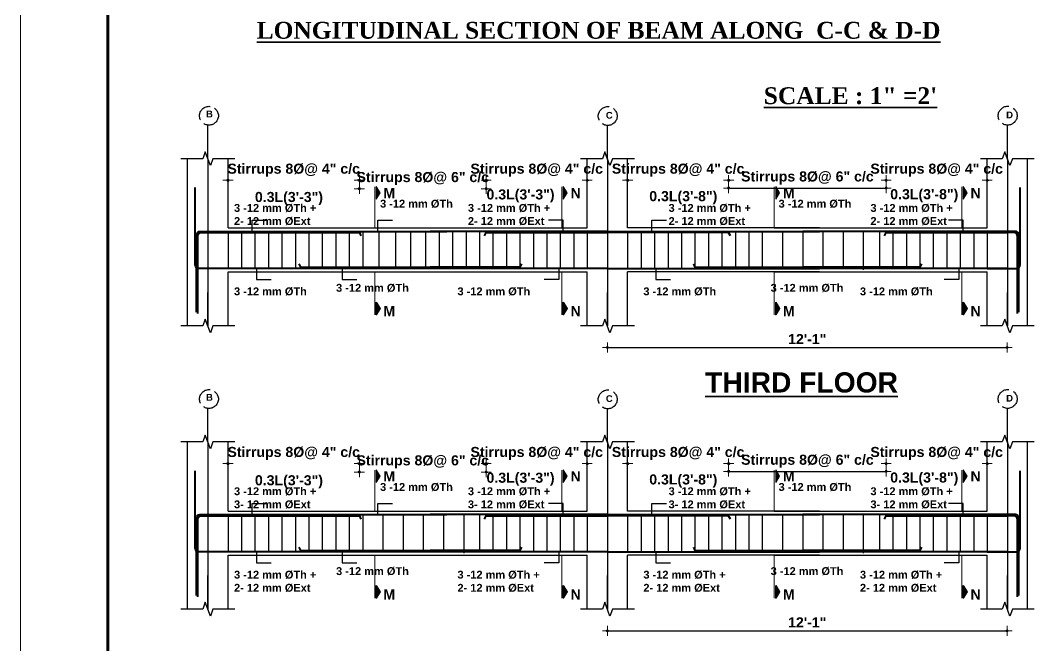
# Model space of a CAD drawing. Header units: inches. Extents: x -12073856 to 12321241, y -1226296 to 1319224.
# Drawn here: x 123818 to 124424, y 45194 to 45565 of the extents above; entities that cross this region are included whole.
import ezdxf
from ezdxf.enums import TextEntityAlignment as Align

# ---------------------------------------------------------------- set-up
doc = ezdxf.new("R2010")
doc.units = ezdxf.units.IN
doc.header["$MEASUREMENT"] = 0
doc.header["$PDMODE"] = 35
doc.linetypes.add('ACAD_ISO02W100', pattern=[15, 12, -3])
for name, color, linetype, lineweight in [('BAR', 5, 'Continuous', 40), ('BORDER', 7, 'Continuous', 60), ('Dimension', 130, 'Continuous', 9), ('Hatch', 9, 'Continuous', 9), ('HATCH1', 4, 'ACAD_ISO02W100', 13), ('TEXT', 255, 'Continuous', 35), ('Window', 3, 'Continuous', 0)]:
    doc.layers.add(name, color=color, linetype=linetype, lineweight=lineweight)
doc.layers.add('STIRRUP', color=10, linetype='Continuous')
doc.styles.add('1.8 str', font='times.ttf', dxfattribs={"width": 0.8, "height": 6})
doc.styles.add('STYLE1', font='arialbd.ttf')
doc.dimstyles.new('1.4', dxfattribs={"dimscale": 0, "dimtxt": 6, "dimasz": 0.5, "dimexe": 2, "dimexo": 9, "dimgap": 2, "dimtad": 1, "dimdec": 0, "dimlfac": 0.5, "dimzin": 3, "dimdsep": 46, "dimlunit": 4, "dimtxsty": '1.8 str', "dimblk": 'DIM', "dimcen": 3, "dimdle": 3, "dimse1": 1, "dimse2": 1, "dimclrd": 256, "dimclre": 256, "dimclrt": 7, "dimadec": 1, "dimazin": 2, "dimtfac": 1, "dimtdec": 0, "dimtix": 1, "dimtofl": 0, "dimtmove": 2, "dimatfit": 3, "dimldrblk": 'ARROW', "dimfxl": 2, "dimfrac": 2, "dimtolj": 2, "dimtzin": 0, "dimarcsym": 0})

# ---------------------------------------------------------------- blocks, each defined once
blk = doc.blocks.new('DIM')
at = {"layer": 'Dimension'}
h = blk.add_hatch(color=256, dxfattribs=at)
h.paths.add_polyline_path([(0, 1.3), (0, 0), (1.3, 0, 0.414214)])
h.paths.add_polyline_path([(1.3, 0), (0, 0), (0, -1.3, 0.414214)])
h.paths.add_polyline_path([(0, 0), (-1.3, 0, 0.414214), (0, -1.3)])
h.paths.add_polyline_path([(0, 1.3, 0.414214), (-1.3, 0), (0, 0)])
for p, q in [((-6, 0), (6, 0)), ((0, 6), (0, -6))]:
    blk.add_line(p, q, dxfattribs=at)
blk.add_circle((0, 0), 1.28, dxfattribs=at)
blk = doc.blocks.new('*D998')
at = {"layer": 'Defpoints', "color": 0, "ltscale": 10, "transparency": 16777216}
for p in [(124019.03, 45301.62), (123941.03, 45289.64), (124019.03, 45285.07)]:
    blk.add_point(p, dxfattribs=at)
at = {"layer": 'Dimension', "lineweight": -2, "ltscale": 10, "transparency": 16777216}
for p, q in [((123940.53, 45301.62), (123940.03, 45301.62)), ((124019.53, 45301.62), (124020.03, 45301.62))]:
    blk.add_line(p, q, dxfattribs=at)
at = {"layer": 'Dimension', "lineweight": -2, "ltscale": 10, "transparency": 16777216, "xscale": 0.5, "yscale": 0.5, "zscale": 0.5}
blk.add_blockref('DIM', (123941.03, 45301.62), dxfattribs=at)
at = {"layer": 'Dimension', "lineweight": -2, "ltscale": 10, "transparency": 16777216, "xscale": 0.5, "yscale": 0.5, "zscale": 0.5, "rotation": 180}
blk.add_blockref('DIM', (124019.03, 45301.62), dxfattribs=at)
at = {"layer": 'Dimension', "color": 7, "ltscale": 10, "transparency": 16777216, "insert": (123980.03, 45307.64), "char_height": 6, "attachment_point": 5, "style": 'STYLE1'}
blk.add_mtext('\\A2;Stirrups 8%%C@ 4" c/c', dxfattribs=at)
blk = doc.blocks.new('ARROW')
at = {"layer": 'Hatch'}
h = blk.add_hatch(color=256, dxfattribs=at)
h.dxf.hatch_style = 1
h.paths.add_polyline_path([(12191115.8, -1270860.1), (12191485.4, -1270660.1), (12191115.8, -1270660.1)])
for p, q in [((12191115.8, -1270860.1), (12191115.8, -1270060.1)), ((12191015.8, -1270160.1), (12196382.9, -1270160.1)), ((12191485.4, -1270660.1), (12190746.1, -1270660.1)), ((12190746.1, -1270660.1), (12191115.8, -1270860.1)), ((12191485.4, -1270660.1), (12191115.8, -1270860.1))]:
    blk.add_line(p, q, dxfattribs=at)
blk = doc.blocks.new('*D999')
at = {"layer": 'Defpoints', "color": 0, "ltscale": 10, "transparency": 16777216}
for p in [(124094.38, 45296.64), (124019.03, 45280.09), (124094.38, 45265.58)]:
    blk.add_point(p, dxfattribs=at)
at = {"layer": 'Dimension', "lineweight": -2, "ltscale": 10, "transparency": 16777216}
for p, q in [((124018.53, 45296.64), (124018.03, 45296.64)), ((124094.88, 45296.64), (124095.38, 45296.64))]:
    blk.add_line(p, q, dxfattribs=at)
at = {"layer": 'Dimension', "lineweight": -2, "ltscale": 10, "transparency": 16777216, "xscale": 0.5, "yscale": 0.5, "zscale": 0.5}
blk.add_blockref('DIM', (124019.03, 45296.64), dxfattribs=at)
at = {"layer": 'Dimension', "lineweight": -2, "ltscale": 10, "transparency": 16777216, "xscale": 0.5, "yscale": 0.5, "zscale": 0.5, "rotation": 180}
blk.add_blockref('DIM', (124094.38, 45296.64), dxfattribs=at)
at = {"layer": 'Dimension', "color": 7, "ltscale": 10, "transparency": 16777216, "insert": (124056.71, 45302.66), "char_height": 6, "attachment_point": 5, "style": 'STYLE1'}
blk.add_mtext('\\A2;Stirrups 8%%C@ 6" c/c', dxfattribs=at)
blk = doc.blocks.new('*D1000')
at = {"layer": 'Defpoints', "color": 0, "ltscale": 10, "transparency": 16777216}
for p in [(124154.38, 45301.62), (124154.38, 45288.07), (124094.38, 45270.56)]:
    blk.add_point(p, dxfattribs=at)
at = {"layer": 'Dimension', "lineweight": -2, "ltscale": 10, "transparency": 16777216}
for p, q in [((124093.88, 45301.62), (124093.38, 45301.62)), ((124154.88, 45301.62), (124155.38, 45301.62))]:
    blk.add_line(p, q, dxfattribs=at)
at = {"layer": 'Dimension', "lineweight": -2, "ltscale": 10, "transparency": 16777216, "xscale": 0.5, "yscale": 0.5, "zscale": 0.5}
blk.add_blockref('DIM', (124094.38, 45301.62), dxfattribs=at)
at = {"layer": 'Dimension', "lineweight": -2, "ltscale": 10, "transparency": 16777216, "xscale": 0.5, "yscale": 0.5, "zscale": 0.5, "rotation": 180}
blk.add_blockref('DIM', (124154.38, 45301.62), dxfattribs=at)
at = {"layer": 'Dimension', "color": 7, "ltscale": 10, "transparency": 16777216, "insert": (124124.38, 45307.64), "char_height": 6, "attachment_point": 5, "style": 'STYLE1'}
blk.add_mtext('\\A2;Stirrups 8%%C@ 4" c/c', dxfattribs=at)
blk = doc.blocks.new('*D1001')
at = {"layer": 'Defpoints', "color": 0, "ltscale": 10, "transparency": 16777216}
for p in [(124178.38, 45301.62), (124178.38, 45288.07), (124238.38, 45270.56)]:
    blk.add_point(p, dxfattribs=at)
at = {"layer": 'Dimension', "lineweight": -2, "ltscale": 10, "transparency": 16777216}
for p, q in [((124177.88, 45301.62), (124177.38, 45301.62)), ((124238.88, 45301.62), (124239.38, 45301.62))]:
    blk.add_line(p, q, dxfattribs=at)
at = {"layer": 'Dimension', "lineweight": -2, "ltscale": 10, "transparency": 16777216, "xscale": 0.5, "yscale": 0.5, "zscale": 0.5}
blk.add_blockref('DIM', (124178.38, 45301.62), dxfattribs=at)
at = {"layer": 'Dimension', "lineweight": -2, "ltscale": 10, "transparency": 16777216, "xscale": 0.5, "yscale": 0.5, "zscale": 0.5, "rotation": 180}
blk.add_blockref('DIM', (124238.38, 45301.62), dxfattribs=at)
at = {"layer": 'Dimension', "color": 7, "ltscale": 10, "transparency": 16777216, "insert": (124208.38, 45307.64), "char_height": 6, "attachment_point": 5, "style": 'STYLE1'}
blk.add_mtext('\\A2;Stirrups 8%%C@ 4" c/c', dxfattribs=at)
blk = doc.blocks.new('*D1002')
at = {"layer": 'Defpoints', "color": 0, "ltscale": 10, "transparency": 16777216}
for p in [(124391.95, 45301.62), (124391.95, 45288.07), (124331.95, 45270.56)]:
    blk.add_point(p, dxfattribs=at)
at = {"layer": 'Dimension', "lineweight": -2, "ltscale": 10, "transparency": 16777216}
for p, q in [((124331.45, 45301.62), (124330.95, 45301.62)), ((124392.45, 45301.62), (124392.95, 45301.62))]:
    blk.add_line(p, q, dxfattribs=at)
at = {"layer": 'Dimension', "lineweight": -2, "ltscale": 10, "transparency": 16777216, "xscale": 0.5, "yscale": 0.5, "zscale": 0.5}
blk.add_blockref('DIM', (124331.95, 45301.62), dxfattribs=at)
at = {"layer": 'Dimension', "lineweight": -2, "ltscale": 10, "transparency": 16777216, "xscale": 0.5, "yscale": 0.5, "zscale": 0.5, "rotation": 180}
blk.add_blockref('DIM', (124391.95, 45301.62), dxfattribs=at)
at = {"layer": 'Dimension', "color": 7, "ltscale": 10, "transparency": 16777216, "insert": (124361.95, 45307.64), "char_height": 6, "attachment_point": 5, "style": 'STYLE1'}
blk.add_mtext('\\A2;Stirrups 8%%C@ 4" c/c', dxfattribs=at)
blk = doc.blocks.new('*D1003')
at = {"layer": 'Defpoints', "color": 0, "ltscale": 10, "transparency": 16777216}
for p in [(124331.95, 45297.01), (124238.38, 45265.58), (124331.95, 45265.58)]:
    blk.add_point(p, dxfattribs=at)
at = {"layer": 'Dimension', "lineweight": -2, "ltscale": 10, "transparency": 16777216}
blk.add_line((124238.88, 45297.01), (124331.45, 45297.01), dxfattribs=at)
at = {"layer": 'Dimension', "lineweight": -2, "ltscale": 10, "transparency": 16777216, "xscale": 0.5, "yscale": 0.5, "zscale": 0.5, "rotation": 180}
blk.add_blockref('DIM', (124238.38, 45297.01), dxfattribs=at)
at = {"layer": 'Dimension', "lineweight": -2, "ltscale": 10, "transparency": 16777216, "xscale": 0.5, "yscale": 0.5, "zscale": 0.5}
blk.add_blockref('DIM', (124331.95, 45297.01), dxfattribs=at)
at = {"layer": 'Dimension', "color": 7, "ltscale": 10, "transparency": 16777216, "insert": (124285.17, 45303.03), "char_height": 6, "attachment_point": 5, "style": 'STYLE1'}
blk.add_mtext('\\A2;Stirrups 8%%C@ 6" c/c', dxfattribs=at)
blk = doc.blocks.new('*D1004')
at = {"layer": 'Defpoints', "color": 0, "ltscale": 10, "transparency": 16777216}
for p in [(124166.38, 45215.12), (124403.74, 45215.12), (124403.74, 45202.31)]:
    blk.add_point(p, dxfattribs=at)
at = {"layer": 'Dimension', "lineweight": -2, "ltscale": 10, "transparency": 16777216}
blk.add_line((124166.88, 45202.31), (124403.24, 45202.31), dxfattribs=at)
at = {"layer": 'Dimension', "lineweight": -2, "ltscale": 10, "transparency": 16777216, "xscale": 0.5, "yscale": 0.5, "zscale": 0.5, "rotation": 180}
blk.add_blockref('DIM', (124166.38, 45202.31), dxfattribs=at)
at = {"layer": 'Dimension', "lineweight": -2, "ltscale": 10, "transparency": 16777216, "xscale": 0.5, "yscale": 0.5, "zscale": 0.5}
blk.add_blockref('DIM', (124403.74, 45202.31), dxfattribs=at)
at = {"layer": 'Dimension', "color": 7, "ltscale": 10, "transparency": 16777216, "insert": (124285.06, 45207.32), "char_height": 6, "attachment_point": 5, "style": 'STYLE1'}
blk.add_mtext('\\A2;12\'-1"', dxfattribs=at)
blk = doc.blocks.new('*D1023')
at = {"layer": 'Defpoints', "color": 0, "ltscale": 10, "transparency": 16777216}
for p in [(124019.03, 45469.91), (123941.03, 45457.93), (124019.03, 45453.37)]:
    blk.add_point(p, dxfattribs=at)
at = {"layer": 'Dimension', "lineweight": -2, "ltscale": 10, "transparency": 16777216}
for p, q in [((123940.53, 45469.91), (123940.03, 45469.91)), ((124019.53, 45469.91), (124020.03, 45469.91))]:
    blk.add_line(p, q, dxfattribs=at)
at = {"layer": 'Dimension', "lineweight": -2, "ltscale": 10, "transparency": 16777216, "xscale": 0.5, "yscale": 0.5, "zscale": 0.5}
blk.add_blockref('DIM', (123941.03, 45469.91), dxfattribs=at)
at = {"layer": 'Dimension', "lineweight": -2, "ltscale": 10, "transparency": 16777216, "xscale": 0.5, "yscale": 0.5, "zscale": 0.5, "rotation": 180}
blk.add_blockref('DIM', (124019.03, 45469.91), dxfattribs=at)
at = {"layer": 'Dimension', "color": 7, "ltscale": 10, "transparency": 16777216, "insert": (123980.03, 45475.93), "char_height": 6, "attachment_point": 5, "style": 'STYLE1'}
blk.add_mtext('\\A2;Stirrups 8%%C@ 4" c/c', dxfattribs=at)
blk = doc.blocks.new('*D1024')
at = {"layer": 'Defpoints', "color": 0, "ltscale": 10, "transparency": 16777216}
for p in [(124094.38, 45464.93), (124019.03, 45448.39), (124094.38, 45433.87)]:
    blk.add_point(p, dxfattribs=at)
at = {"layer": 'Dimension', "lineweight": -2, "ltscale": 10, "transparency": 16777216}
for p, q in [((124018.53, 45464.93), (124018.03, 45464.93)), ((124094.88, 45464.93), (124095.38, 45464.93))]:
    blk.add_line(p, q, dxfattribs=at)
at = {"layer": 'Dimension', "lineweight": -2, "ltscale": 10, "transparency": 16777216, "xscale": 0.5, "yscale": 0.5, "zscale": 0.5}
blk.add_blockref('DIM', (124019.03, 45464.93), dxfattribs=at)
at = {"layer": 'Dimension', "lineweight": -2, "ltscale": 10, "transparency": 16777216, "xscale": 0.5, "yscale": 0.5, "zscale": 0.5, "rotation": 180}
blk.add_blockref('DIM', (124094.38, 45464.93), dxfattribs=at)
at = {"layer": 'Dimension', "color": 7, "ltscale": 10, "transparency": 16777216, "insert": (124056.71, 45470.95), "char_height": 6, "attachment_point": 5, "style": 'STYLE1'}
blk.add_mtext('\\A2;Stirrups 8%%C@ 6" c/c', dxfattribs=at)
blk = doc.blocks.new('*D1025')
at = {"layer": 'Defpoints', "color": 0, "ltscale": 10, "transparency": 16777216}
for p in [(124154.38, 45469.91), (124154.38, 45456.37), (124094.38, 45438.85)]:
    blk.add_point(p, dxfattribs=at)
at = {"layer": 'Dimension', "lineweight": -2, "ltscale": 10, "transparency": 16777216}
for p, q in [((124093.88, 45469.91), (124093.38, 45469.91)), ((124154.88, 45469.91), (124155.38, 45469.91))]:
    blk.add_line(p, q, dxfattribs=at)
at = {"layer": 'Dimension', "lineweight": -2, "ltscale": 10, "transparency": 16777216, "xscale": 0.5, "yscale": 0.5, "zscale": 0.5}
blk.add_blockref('DIM', (124094.38, 45469.91), dxfattribs=at)
at = {"layer": 'Dimension', "lineweight": -2, "ltscale": 10, "transparency": 16777216, "xscale": 0.5, "yscale": 0.5, "zscale": 0.5, "rotation": 180}
blk.add_blockref('DIM', (124154.38, 45469.91), dxfattribs=at)
at = {"layer": 'Dimension', "color": 7, "ltscale": 10, "transparency": 16777216, "insert": (124124.38, 45475.93), "char_height": 6, "attachment_point": 5, "style": 'STYLE1'}
blk.add_mtext('\\A2;Stirrups 8%%C@ 4" c/c', dxfattribs=at)
blk = doc.blocks.new('*D1026')
at = {"layer": 'Defpoints', "color": 0, "ltscale": 10, "transparency": 16777216}
for p in [(124178.38, 45469.91), (124178.38, 45456.37), (124238.38, 45438.85)]:
    blk.add_point(p, dxfattribs=at)
at = {"layer": 'Dimension', "lineweight": -2, "ltscale": 10, "transparency": 16777216}
for p, q in [((124177.88, 45469.91), (124177.38, 45469.91)), ((124238.88, 45469.91), (124239.38, 45469.91))]:
    blk.add_line(p, q, dxfattribs=at)
at = {"layer": 'Dimension', "lineweight": -2, "ltscale": 10, "transparency": 16777216, "xscale": 0.5, "yscale": 0.5, "zscale": 0.5}
blk.add_blockref('DIM', (124178.38, 45469.91), dxfattribs=at)
at = {"layer": 'Dimension', "lineweight": -2, "ltscale": 10, "transparency": 16777216, "xscale": 0.5, "yscale": 0.5, "zscale": 0.5, "rotation": 180}
blk.add_blockref('DIM', (124238.38, 45469.91), dxfattribs=at)
at = {"layer": 'Dimension', "color": 7, "ltscale": 10, "transparency": 16777216, "insert": (124208.38, 45475.93), "char_height": 6, "attachment_point": 5, "style": 'STYLE1'}
blk.add_mtext('\\A2;Stirrups 8%%C@ 4" c/c', dxfattribs=at)
blk = doc.blocks.new('*D1027')
at = {"layer": 'Defpoints', "color": 0, "ltscale": 10, "transparency": 16777216}
for p in [(124391.95, 45469.91), (124391.95, 45456.37), (124331.95, 45438.85)]:
    blk.add_point(p, dxfattribs=at)
at = {"layer": 'Dimension', "lineweight": -2, "ltscale": 10, "transparency": 16777216}
for p, q in [((124331.45, 45469.91), (124330.95, 45469.91)), ((124392.45, 45469.91), (124392.95, 45469.91))]:
    blk.add_line(p, q, dxfattribs=at)
at = {"layer": 'Dimension', "lineweight": -2, "ltscale": 10, "transparency": 16777216, "xscale": 0.5, "yscale": 0.5, "zscale": 0.5}
blk.add_blockref('DIM', (124331.95, 45469.91), dxfattribs=at)
at = {"layer": 'Dimension', "lineweight": -2, "ltscale": 10, "transparency": 16777216, "xscale": 0.5, "yscale": 0.5, "zscale": 0.5, "rotation": 180}
blk.add_blockref('DIM', (124391.95, 45469.91), dxfattribs=at)
at = {"layer": 'Dimension', "color": 7, "ltscale": 10, "transparency": 16777216, "insert": (124361.95, 45475.93), "char_height": 6, "attachment_point": 5, "style": 'STYLE1'}
blk.add_mtext('\\A2;Stirrups 8%%C@ 4" c/c', dxfattribs=at)
blk = doc.blocks.new('*D1028')
at = {"layer": 'Defpoints', "color": 0, "ltscale": 10, "transparency": 16777216}
for p in [(124331.95, 45465.3), (124238.38, 45433.87), (124331.95, 45433.87)]:
    blk.add_point(p, dxfattribs=at)
at = {"layer": 'Dimension', "lineweight": -2, "ltscale": 10, "transparency": 16777216}
blk.add_line((124238.88, 45465.3), (124331.45, 45465.3), dxfattribs=at)
at = {"layer": 'Dimension', "lineweight": -2, "ltscale": 10, "transparency": 16777216, "xscale": 0.5, "yscale": 0.5, "zscale": 0.5, "rotation": 180}
blk.add_blockref('DIM', (124238.38, 45465.3), dxfattribs=at)
at = {"layer": 'Dimension', "lineweight": -2, "ltscale": 10, "transparency": 16777216, "xscale": 0.5, "yscale": 0.5, "zscale": 0.5}
blk.add_blockref('DIM', (124331.95, 45465.3), dxfattribs=at)
at = {"layer": 'Dimension', "color": 7, "ltscale": 10, "transparency": 16777216, "insert": (124285.17, 45471.32), "char_height": 6, "attachment_point": 5, "style": 'STYLE1'}
blk.add_mtext('\\A2;Stirrups 8%%C@ 6" c/c', dxfattribs=at)
blk = doc.blocks.new('*D1029')
at = {"layer": 'Defpoints', "color": 0, "ltscale": 10, "transparency": 16777216}
for p in [(124166.38, 45383.41), (124403.74, 45383.41), (124403.74, 45370.6)]:
    blk.add_point(p, dxfattribs=at)
at = {"layer": 'Dimension', "lineweight": -2, "ltscale": 10, "transparency": 16777216}
blk.add_line((124166.88, 45370.6), (124403.24, 45370.6), dxfattribs=at)
at = {"layer": 'Dimension', "lineweight": -2, "ltscale": 10, "transparency": 16777216, "xscale": 0.5, "yscale": 0.5, "zscale": 0.5, "rotation": 180}
blk.add_blockref('DIM', (124166.38, 45370.6), dxfattribs=at)
at = {"layer": 'Dimension', "lineweight": -2, "ltscale": 10, "transparency": 16777216, "xscale": 0.5, "yscale": 0.5, "zscale": 0.5}
blk.add_blockref('DIM', (124403.74, 45370.6), dxfattribs=at)
at = {"layer": 'Dimension', "color": 7, "ltscale": 10, "transparency": 16777216, "insert": (124285.06, 45375.61), "char_height": 6, "attachment_point": 5, "style": 'STYLE1'}
blk.add_mtext('\\A2;12\'-1"', dxfattribs=at)

msp = doc.modelspace()

# ---------------------------------------------------------------- hatches: boundary and pattern name
at = {"layer": 'TEXT', "ltscale": 10}
for points in [[(124029.02, 45466.15), (124029.02, 45458.65), (124031.33, 45462.4)], [(124140.18, 45466.15), (124140.18, 45458.65), (124142.49, 45462.4)], [(124266.37, 45466.15), (124266.37, 45458.65), (124268.68, 45462.4)], [(124377.75, 45466.15), (124377.75, 45458.65), (124380.06, 45462.4)], [(124029.02, 45390.01), (124029.02, 45397.51), (124031.33, 45393.76)], [(124140.18, 45390.01), (124140.18, 45397.51), (124142.49, 45393.76)], [(124266.37, 45390.01), (124266.37, 45397.51), (124268.68, 45393.76)], [(124377.75, 45390.01), (124377.75, 45397.51), (124380.06, 45393.76)], [(124029.02, 45297.86), (124029.02, 45290.36), (124031.33, 45294.11)], [(124140.18, 45297.86), (124140.18, 45290.36), (124142.49, 45294.11)], [(124266.37, 45297.86), (124266.37, 45290.36), (124268.68, 45294.11)], [(124377.75, 45297.86), (124377.75, 45290.36), (124380.06, 45294.11)], [(124029.02, 45221.72), (124029.02, 45229.22), (124031.33, 45225.47)], [(124140.18, 45221.72), (124140.18, 45229.22), (124142.49, 45225.47)], [(124266.37, 45221.72), (124266.37, 45229.22), (124268.68, 45225.47)], [(124377.75, 45221.72), (124377.75, 45229.22), (124380.06, 45225.47)]]:
    msp.add_hatch(color=256, dxfattribs=at).paths.add_polyline_path(points)

# ---------------------------------------------------------------- linework, layer by layer
for p, q in [((123929.03, 45482.77), (123929.03, 45502.72)), ((124166.38, 45482.77), (124166.38, 45502.72)), ((124403.95, 45482.77), (124403.95, 45502.72)), ((123929.03, 45482.77), (123929.03, 45383.41)), ((124166.38, 45482.77), (124166.38, 45383.41)), ((124403.95, 45482.77), (124403.95, 45383.41)), ((123929.03, 45383.41), (123929.03, 45403.36)), ((124166.38, 45383.41), (124166.38, 45403.36)), ((124403.95, 45383.41), (124403.95, 45403.36)), ((123929.03, 45314.48), (123929.03, 45334.43)), ((124166.38, 45314.48), (124166.38, 45334.43)), ((124403.95, 45314.48), (124403.95, 45334.43)), ((123929.03, 45314.48), (123929.03, 45215.12)), ((124166.38, 45314.48), (124166.38, 45215.12)), ((124403.95, 45314.48), (124403.95, 45215.12)), ((123929.03, 45215.12), (123929.03, 45235.07)), ((124166.38, 45215.12), (124166.38, 45235.07)), ((124403.95, 45215.12), (124403.95, 45235.07))]:
    msp.add_line(p, q)
at = {"ltscale": 10}
for p, q in [((123917.03, 45415.6), (123917.03, 45482.77)), ((123941.03, 45441.6), (123941.03, 45482.77)), ((124154.38, 45441.6), (124154.38, 45482.77)), ((124178.38, 45441.6), (124178.38, 45482.77)), ((124391.95, 45441.6), (124391.95, 45482.77)), ((124415.95, 45438.85), (124415.95, 45482.77)), ((123941.03, 45441.6), (124139.33, 45441.6)), ((124061.03, 45441.6), (124154.38, 45441.6)), ((124292.38, 45441.6), (124178.38, 45441.6)), ((124265.52, 45441.6), (124391.95, 45441.6)), ((124415.95, 45383.41), (124415.95, 45438.85)), ((123917.03, 45383.41), (123917.03, 45415.6)), ((123941.03, 45383.41), (123941.03, 45415.6)), ((123941.03, 45415.6), (124137.55, 45415.6)), ((124061.03, 45415.6), (124154.38, 45415.6)), ((124154.38, 45383.41), (124154.38, 45415.6)), ((124292.38, 45415.6), (124178.38, 45415.6)), ((124178.38, 45383.41), (124178.38, 45415.6)), ((124265.52, 45415.6), (124391.95, 45415.6)), ((124391.95, 45383.41), (124391.95, 45415.6)), ((123917.03, 45247.31), (123917.03, 45314.48)), ((123941.03, 45273.31), (123941.03, 45314.48)), ((124154.38, 45273.31), (124154.38, 45314.48)), ((124178.38, 45273.31), (124178.38, 45314.48)), ((124391.95, 45273.31), (124391.95, 45314.48)), ((124415.95, 45270.56), (124415.95, 45314.48)), ((123941.03, 45273.31), (124139.33, 45273.31)), ((124061.03, 45273.31), (124154.38, 45273.31)), ((124292.38, 45273.31), (124178.38, 45273.31)), ((124265.52, 45273.31), (124391.95, 45273.31)), ((124415.95, 45215.12), (124415.95, 45270.56)), ((123917.03, 45215.12), (123917.03, 45247.31)), ((123941.03, 45215.12), (123941.03, 45247.31)), ((123941.03, 45247.31), (124137.55, 45247.31)), ((124061.03, 45247.31), (124154.38, 45247.31)), ((124154.38, 45215.12), (124154.38, 45247.31)), ((124292.38, 45247.31), (124178.38, 45247.31)), ((124178.38, 45215.12), (124178.38, 45247.31)), ((124265.52, 45247.31), (124391.95, 45247.31)), ((124391.95, 45215.12), (124391.95, 45247.31))]:
    msp.add_line(p, q, dxfattribs=at)
at = {"linetype": 'Continuous', "ltscale": 10}
for points in [[(123945.03, 45482.77), (123932.03, 45482.77), (123930.53, 45478.65), (123927.53, 45486.89), (123926.03, 45482.77), (123913.03, 45482.77)], [(124182.38, 45482.77), (124169.38, 45482.77), (124167.88, 45478.65), (124164.88, 45486.89), (124163.38, 45482.77), (124150.38, 45482.77)], [(124419.95, 45482.77), (124406.95, 45482.77), (124405.45, 45478.65), (124402.45, 45486.89), (124400.95, 45482.77), (124387.95, 45482.77)], [(123945.03, 45383.41), (123932.03, 45383.41), (123930.53, 45379.29), (123927.53, 45387.53), (123926.03, 45383.41), (123913.03, 45383.41)], [(124182.38, 45383.41), (124169.38, 45383.41), (124167.88, 45379.29), (124164.88, 45387.53), (124163.38, 45383.41), (124150.38, 45383.41)], [(124419.95, 45383.41), (124406.95, 45383.41), (124405.45, 45379.29), (124402.45, 45387.53), (124400.95, 45383.41), (124387.95, 45383.41)], [(123945.03, 45314.48), (123932.03, 45314.48), (123930.53, 45310.35), (123927.53, 45318.6), (123926.03, 45314.48), (123913.03, 45314.48)], [(124182.38, 45314.48), (124169.38, 45314.48), (124167.88, 45310.35), (124164.88, 45318.6), (124163.38, 45314.48), (124150.38, 45314.48)], [(124419.95, 45314.48), (124406.95, 45314.48), (124405.45, 45310.35), (124402.45, 45318.6), (124400.95, 45314.48), (124387.95, 45314.48)], [(123945.03, 45215.12), (123932.03, 45215.12), (123930.53, 45211), (123927.53, 45219.24), (123926.03, 45215.12), (123913.03, 45215.12)], [(124182.38, 45215.12), (124169.38, 45215.12), (124167.88, 45211), (124164.88, 45219.24), (124163.38, 45215.12), (124150.38, 45215.12)], [(124419.95, 45215.12), (124406.95, 45215.12), (124405.45, 45211), (124402.45, 45219.24), (124400.95, 45215.12), (124387.95, 45215.12)]]:
    msp.add_lwpolyline(points, dxfattribs=at)
at = {"layer": 'BAR', "ltscale": 10}
for p, q in [((124166.38, 45439.6), (124061.03, 45439.6)), ((124166.38, 45439.6), (124292.38, 45439.6)), ((124403.95, 45439.6), (124282.38, 45439.6)), ((124166.38, 45417.6), (124061.03, 45417.6)), ((124166.38, 45417.6), (124292.38, 45417.6)), ((124403.95, 45417.6), (124282.38, 45417.6)), ((124166.38, 45271.31), (124061.03, 45271.31)), ((124166.38, 45271.31), (124292.38, 45271.31)), ((124403.95, 45271.31), (124282.38, 45271.31)), ((124166.38, 45249.31), (124061.03, 45249.31)), ((124166.38, 45249.31), (124292.38, 45249.31)), ((124403.95, 45249.31), (124282.38, 45249.31))]:
    msp.add_line(p, q, dxfattribs=at)
for points in [[(123941.03, 45417.6), (123923.55, 45417.6, -0.414214), (123921.53, 45419.62), (123921.53, 45465.6)], [(124391.95, 45417.6), (124409.44, 45417.6, 0.414214), (124411.45, 45419.62), (124411.45, 45465.6)], [(123922.28, 45391.6), (123922.28, 45437.59, -0.414214), (123924.3, 45439.6), (123941.03, 45439.6)], [(123923.03, 45390.85), (123923.03, 45436.84, -0.414214), (123925.05, 45438.85), (123941.03, 45438.85)], [(124410.7, 45391.6), (124410.7, 45437.59, 0.414214), (124408.69, 45439.6), (124391.95, 45439.6)], [(124409.95, 45390.85), (124409.95, 45436.84, 0.414214), (124407.94, 45438.85), (124391.95, 45438.85)], [(123941.03, 45249.31), (123923.55, 45249.31, -0.414214), (123921.53, 45251.33), (123921.53, 45297.31)], [(124391.95, 45249.31), (124409.44, 45249.31, 0.414214), (124411.45, 45251.33), (124411.45, 45297.31)], [(123922.28, 45223.31), (123922.28, 45269.29, -0.414214), (123924.3, 45271.31), (123941.03, 45271.31)], [(123923.03, 45222.56), (123923.03, 45268.54, -0.414214), (123925.05, 45270.56), (123941.03, 45270.56)], [(124410.7, 45223.31), (124410.7, 45269.29, 0.414214), (124408.69, 45271.31), (124391.95, 45271.31)], [(124409.95, 45222.56), (124409.95, 45268.54, 0.414214), (124407.94, 45270.56), (124391.95, 45270.56)]]:
    msp.add_lwpolyline(points, format="xyb", dxfattribs=at)
for points in [[(123929.03, 45439.6), (124071.03, 45439.6)], [(123929.03, 45438.85), (124019.03, 45438.85), (124019.99, 45436.85)], [(124093.34, 45436.85), (124094.38, 45438.85), (124166.38, 45438.85)], [(124239.43, 45436.85), (124238.38, 45438.85), (124166.38, 45438.85)], [(124330.91, 45436.85), (124331.95, 45438.85), (124403.95, 45438.85)], [(123983.08, 45420.35), (123984.03, 45418.35), (124071.03, 45418.35)], [(124115.34, 45420.35), (124114.38, 45418.35), (124061.03, 45418.35)], [(124217.43, 45420.35), (124218.38, 45418.35), (124292.38, 45418.35)], [(124352.91, 45420.35), (124351.95, 45418.35), (124282.38, 45418.35)], [(124071.03, 45417.6), (123929.03, 45417.6)], [(123929.03, 45271.31), (124071.03, 45271.31)], [(123929.03, 45270.56), (124019.03, 45270.56), (124019.99, 45268.56)], [(124093.34, 45268.56), (124094.38, 45270.56), (124166.38, 45270.56)], [(124239.43, 45268.56), (124238.38, 45270.56), (124166.38, 45270.56)], [(124330.91, 45268.56), (124331.95, 45270.56), (124403.95, 45270.56)], [(124071.03, 45249.31), (123929.03, 45249.31)], [(123983.08, 45252.06), (123984.03, 45250.06), (124071.03, 45250.06)], [(124115.34, 45252.06), (124114.38, 45250.06), (124061.03, 45250.06)], [(124217.43, 45252.06), (124218.38, 45250.06), (124292.38, 45250.06)], [(124352.91, 45252.06), (124351.95, 45250.06), (124282.38, 45250.06)]]:
    msp.add_lwpolyline(points, dxfattribs=at)
at = {"layer": 'BORDER'}
msp.add_lwpolyline([(126932.55, 46441.74), (126932.55, 44350.89), (123869.71, 44350.89), (123869.71, 46441.74)], close=True, dxfattribs=at)
at = {"layer": 'Dimension', "ltscale": 10}
for p, q in [((124028.17, 45441.6), (124028.17, 45466.1)), ((124139.33, 45441.6), (124139.33, 45466.1)), ((124265.52, 45441.6), (124265.52, 45466.1)), ((124376.89, 45441.6), (124376.89, 45466.1)), ((124028.17, 45390.06), (124028.17, 45415.6)), ((124139.33, 45390.06), (124139.33, 45415.6)), ((124265.52, 45390.06), (124265.52, 45415.6)), ((124376.89, 45390.06), (124376.89, 45415.6)), ((124028.17, 45273.31), (124028.17, 45297.81)), ((124139.33, 45273.31), (124139.33, 45297.81)), ((124265.52, 45273.31), (124265.52, 45297.81)), ((124376.89, 45273.31), (124376.89, 45297.81)), ((124028.17, 45221.77), (124028.17, 45247.31)), ((124139.33, 45221.77), (124139.33, 45247.31)), ((124265.52, 45221.77), (124265.52, 45247.31)), ((124376.89, 45221.77), (124376.89, 45247.31))]:
    msp.add_line(p, q, dxfattribs=at)
for points in [[(124029.02, 45458.65), (124029.02, 45466.15), (124031.33, 45462.4), (124029.02, 45458.65)], [(124140.18, 45458.65), (124140.18, 45466.15), (124142.49, 45462.4), (124140.18, 45458.65)], [(124266.37, 45458.65), (124266.37, 45466.15), (124268.68, 45462.4), (124266.37, 45458.65)], [(124377.75, 45458.65), (124377.75, 45466.15), (124380.06, 45462.4), (124377.75, 45458.65)], [(124029.02, 45290.36), (124029.02, 45297.86), (124031.33, 45294.11), (124029.02, 45290.36)], [(124140.18, 45290.36), (124140.18, 45297.86), (124142.49, 45294.11), (124140.18, 45290.36)], [(124266.37, 45290.36), (124266.37, 45297.86), (124268.68, 45294.11), (124266.37, 45290.36)], [(124377.75, 45290.36), (124377.75, 45297.86), (124380.06, 45294.11), (124377.75, 45290.36)]]:
    msp.add_lwpolyline(points, dxfattribs=at)
at = {"layer": 'HATCH1', "lineweight": 25}
for centre in [(123929.71, 45508.29), (124166.55, 45508.1), (124404.12, 45508.32), (123929.71, 45340), (124166.55, 45339.8), (124404.12, 45340.03)]:
    msp.add_circle(centre, 5.6, dxfattribs=at)
at = {"layer": 'STIRRUP'}
for p, q in [((123941.03, 45440), (123941.03, 45417.2)), ((123949.03, 45440), (123949.03, 45417.2)), ((123957.03, 45440), (123957.03, 45417.2)), ((123965.03, 45440), (123965.03, 45417.2)), ((123973.03, 45440), (123973.03, 45417.2)), ((123981.03, 45440), (123981.03, 45417.2)), ((123989.03, 45440), (123989.03, 45417.2)), ((123997.03, 45440), (123997.03, 45417.2)), ((124005.03, 45440), (124005.03, 45417.2)), ((124013.03, 45440), (124013.03, 45417.2)), ((124021.03, 45440), (124021.03, 45417.2)), ((124030.52, 45440), (124030.52, 45417.2)), ((124040.57, 45440), (124040.57, 45417.2)), ((124049.48, 45440), (124049.48, 45417.2)), ((124058.38, 45440), (124058.38, 45417.2)), ((124066.38, 45440), (124066.38, 45417.2)), ((124074.38, 45440), (124074.38, 45417.2)), ((124082.38, 45440), (124082.38, 45417.2)), ((124090.38, 45440), (124090.38, 45417.2)), ((124098.38, 45440), (124098.38, 45417.2)), ((124106.38, 45440), (124106.38, 45417.2)), ((124114.38, 45440), (124114.38, 45417.2)), ((124122.38, 45440), (124122.38, 45417.2)), ((124130.38, 45440), (124130.38, 45417.2)), ((124138.38, 45440), (124138.38, 45417.2)), ((124146.38, 45440), (124146.38, 45417.2)), ((124154.38, 45440), (124154.38, 45417.2)), ((124178.38, 45440), (124178.38, 45417.2)), ((124186.38, 45440), (124186.38, 45417.2)), ((124194.38, 45440), (124194.38, 45417.2)), ((124202.38, 45440), (124202.38, 45417.2)), ((124210.38, 45440), (124210.38, 45417.2)), ((124218.38, 45440), (124218.38, 45417.2)), ((124226.38, 45440), (124226.38, 45417.2)), ((124234.38, 45440), (124234.38, 45417.2)), ((124242.38, 45440), (124242.38, 45417.2)), ((124250.38, 45440), (124250.38, 45417.2)), ((124258.38, 45440), (124258.38, 45417.2)), ((124270.38, 45440), (124270.38, 45417.2)), ((124282.38, 45440), (124282.38, 45417.2)), ((124294.38, 45440), (124294.38, 45417.2)), ((124306.38, 45440), (124306.38, 45417.2)), ((124318.38, 45440), (124318.38, 45417.2)), ((124318.38, 45439.6), (124318.38, 45416.8)), ((124327.95, 45440), (124327.95, 45417.2)), ((124335.95, 45440), (124335.95, 45417.2)), ((124343.95, 45440), (124343.95, 45417.2)), ((124351.95, 45440), (124351.95, 45417.2)), ((124359.95, 45440), (124359.95, 45417.2)), ((124367.95, 45440), (124367.95, 45417.2)), ((124375.95, 45440), (124375.95, 45417.2)), ((124383.95, 45440), (124383.95, 45417.2)), ((124391.95, 45440), (124391.95, 45417.2)), ((123941.03, 45271.71), (123941.03, 45248.91)), ((123949.03, 45271.71), (123949.03, 45248.91)), ((123957.03, 45271.71), (123957.03, 45248.91)), ((123965.03, 45271.71), (123965.03, 45248.91)), ((123973.03, 45271.71), (123973.03, 45248.91)), ((123981.03, 45271.71), (123981.03, 45248.91)), ((123989.03, 45271.71), (123989.03, 45248.91)), ((123997.03, 45271.71), (123997.03, 45248.91)), ((124005.03, 45271.71), (124005.03, 45248.91)), ((124013.03, 45271.71), (124013.03, 45248.91)), ((124021.03, 45271.71), (124021.03, 45248.91)), ((124033.03, 45271.71), (124033.03, 45248.91)), ((124045.03, 45271.71), (124045.03, 45248.91)), ((124057.03, 45271.71), (124057.03, 45248.91)), ((124069.03, 45271.71), (124069.03, 45248.91)), ((124081.03, 45271.71), (124081.03, 45248.91)), ((124081.03, 45271.31), (124081.03, 45248.51)), ((124090.38, 45271.71), (124090.38, 45248.91)), ((124098.38, 45271.71), (124098.38, 45248.91)), ((124106.38, 45271.71), (124106.38, 45248.91)), ((124114.38, 45271.71), (124114.38, 45248.91)), ((124122.38, 45271.71), (124122.38, 45248.91)), ((124130.38, 45271.71), (124130.38, 45248.91)), ((124138.38, 45271.71), (124138.38, 45248.91)), ((124146.38, 45271.71), (124146.38, 45248.91)), ((124154.38, 45271.71), (124154.38, 45248.91)), ((124178.38, 45271.71), (124178.38, 45248.91)), ((124186.38, 45271.71), (124186.38, 45248.91)), ((124194.38, 45271.71), (124194.38, 45248.91)), ((124202.38, 45271.71), (124202.38, 45248.91)), ((124210.38, 45271.71), (124210.38, 45248.91)), ((124218.38, 45271.71), (124218.38, 45248.91)), ((124226.38, 45271.71), (124226.38, 45248.91)), ((124234.38, 45271.71), (124234.38, 45248.91)), ((124242.38, 45271.71), (124242.38, 45248.91)), ((124250.38, 45271.71), (124250.38, 45248.91)), ((124258.38, 45271.71), (124258.38, 45248.91)), ((124270.38, 45271.71), (124270.38, 45248.91)), ((124282.38, 45271.71), (124282.38, 45248.91)), ((124294.38, 45271.71), (124294.38, 45248.91)), ((124306.38, 45271.71), (124306.38, 45248.91)), ((124318.38, 45271.71), (124318.38, 45248.91)), ((124318.38, 45271.31), (124318.38, 45248.51)), ((124327.95, 45271.71), (124327.95, 45248.91)), ((124335.95, 45271.71), (124335.95, 45248.91)), ((124343.95, 45271.71), (124343.95, 45248.91)), ((124351.95, 45271.71), (124351.95, 45248.91)), ((124359.95, 45271.71), (124359.95, 45248.91)), ((124367.95, 45271.71), (124367.95, 45248.91)), ((124375.95, 45271.71), (124375.95, 45248.91)), ((124383.95, 45271.71), (124383.95, 45248.91)), ((124391.95, 45271.71), (124391.95, 45248.91))]:
    msp.add_line(p, q, dxfattribs=at)
at = {"layer": 'TEXT', "ltscale": 10}
for points in [[(124029.02, 45397.51), (124029.02, 45390.01), (124031.33, 45393.76), (124029.02, 45397.51)], [(124140.18, 45397.51), (124140.18, 45390.01), (124142.49, 45393.76), (124140.18, 45397.51)], [(124266.37, 45397.51), (124266.37, 45390.01), (124268.68, 45393.76), (124266.37, 45397.51)], [(124377.75, 45397.51), (124377.75, 45390.01), (124380.06, 45393.76), (124377.75, 45397.51)], [(124029.02, 45229.22), (124029.02, 45221.72), (124031.33, 45225.47), (124029.02, 45229.22)], [(124140.18, 45229.22), (124140.18, 45221.72), (124142.49, 45225.47), (124140.18, 45229.22)], [(124266.37, 45229.22), (124266.37, 45221.72), (124268.68, 45225.47), (124266.37, 45229.22)], [(124377.75, 45229.22), (124377.75, 45221.72), (124380.06, 45225.47), (124377.75, 45229.22)]]:
    msp.add_lwpolyline(points, dxfattribs=at)
at = {"layer": 'Window'}
msp.add_lwpolyline([(126984.55, 46493.74), (126984.55, 44298.89), (123817.71, 44298.89), (123817.71, 46493.74)], close=True, dxfattribs=at)

# ---------------------------------------------------------------- texts
at = {"layer": 'HATCH1', "lineweight": 25, "style": 'STYLE1'}
for s, p in [('B', (123928.02, 45507.3)), ('C', (124165.45, 45506.55)), ('D', (124403.25, 45506.77)), ('B', (123928.02, 45339.01)), ('C', (124165.45, 45338.25)), ('D', (124403.25, 45338.48))]:
    msp.add_text(s, height=4, dxfattribs=at).set_placement(p)
at = {"layer": 'TEXT', "style": 'STYLE1'}
for s, p in [('0.3L(3\'-3")', (123956.99, 45457.02)), ('0.3L(3\'-3")', (124094.55, 45458.55)), ('0.3L(3\'-8")', (124191.23, 45457.52)), ('0.3L(3\'-8")', (124334.36, 45458.69)), ('0.3L(3\'-3")', (123956.99, 45288.73)), ('0.3L(3\'-3")', (124094.55, 45290.25)), ('0.3L(3\'-8")', (124191.23, 45289.23)), ('0.3L(3\'-8")', (124334.36, 45290.39))]:
    msp.add_text(s, height=6, dxfattribs=at).set_placement(p)
at = {"layer": 'TEXT', "ltscale": 10, "style": 'STYLE1'}
for s, height, p in [('M', 6, (124033.31, 45459.31)), ('N', 6, (124144.49, 45459.31)), ('M', 6, (124270.66, 45459.31)), ('N', 6, (124382.05, 45459.31)), ('3 -12 mm %%CTh ', 4.68, (124031.34, 45453.71)), ('3 -12 mm %%CTh ', 4.68, (124268.05, 45453.71)), ('3 -12 mm %%CTh ', 4.68, (124005.21, 45403.71)), ('3 -12 mm %%CTh ', 4.68, (124263.33, 45403.71)), ('M', 6, (124033.31, 45389.19)), ('N', 6, (124144.49, 45389.19)), ('M', 6, (124270.66, 45389.19)), ('N', 6, (124382.05, 45389.19)), ('M', 6, (124033.31, 45291.02)), ('N', 6, (124144.49, 45291.02)), ('M', 6, (124270.66, 45291.02)), ('N', 6, (124382.05, 45291.02)), ('3 -12 mm %%CTh ', 4.68, (124031.34, 45285.42)), ('3 -12 mm %%CTh ', 4.68, (124268.05, 45285.42)), ('3 -12 mm %%CTh ', 4.68, (124005.21, 45235.42)), ('3 -12 mm %%CTh ', 4.68, (124263.33, 45235.42)), ('M', 6, (124033.31, 45220.89)), ('N', 6, (124144.49, 45220.89)), ('M', 6, (124270.66, 45220.89)), ('N', 6, (124382.05, 45220.89))]:
    msp.add_text(s, height=height, dxfattribs=at).set_placement(p)
at = {"layer": 'TEXT', "style": 'STYLE1'}
msp.add_text('%%UTHIRD FLOOR', height=12, dxfattribs=at).set_placement((124281.7, 45349.86), align=Align.MIDDLE_CENTER)
at = {"layer": 'TEXT', "char_height": 10, "width": 450.6233, "attachment_point": 3, "style": 'STYLE1'}
for s, insert in [('{\\fTimes New Roman|b1|i0|c0|p18;\\LLONGITUDINAL SECTION OF BEAM ALONG  C-C & D-D}', (124364.2, 45564.05)), ('{\\fTimes New Roman|b1|i0|c0|p18;\\LSCALE : 1" =2\'}', (124362.27, 45525.18))]:
    msp.add_mtext(s, dxfattribs=dict(at, insert=insert))
at = {"layer": 'TEXT', "ltscale": 10, "char_height": 4.68, "attachment_point": 1, "style": 'STYLE1'}
for s, width, insert in [('3 -12 mm %%CTh + 2- 12 mm %%CExt', 53.0695, (123944.6, 45455.86)), ('3 -12 mm %%CTh + 2- 12 mm %%CExt', 51.4226, (124083.53, 45455.86)), ('3 -12 mm %%CTh + 2- 12 mm %%CExt', 53.0695, (124202.71, 45455.86)), ('3 -12 mm %%CTh + 2- 12 mm %%CExt', 51.4226, (124322.61, 45455.86)), ('3 -12 mm %%CTh ', 53.0695, (123944.6, 45406.29)), ('3 -12 mm %%CTh ', 52.0465, (124077.31, 45406.29)), ('3 -12 mm %%CTh ', 53.0695, (124187.74, 45406.29)), ('3 -12 mm %%CTh ', 52.0465, (124316.39, 45406.29)), ('3 -12 mm %%CTh + 3- 12 mm %%CExt', 53.0695, (123944.6, 45287.56)), ('3 -12 mm %%CTh + 3- 12 mm %%CExt', 51.4226, (124083.53, 45287.56)), ('3 -12 mm %%CTh + 3- 12 mm %%CExt', 53.0695, (124202.71, 45287.56)), ('3 -12 mm %%CTh + 3- 12 mm %%CExt', 51.4226, (124322.61, 45287.56)), ('3 -12 mm %%CTh + 2- 12 mm %%CExt', 53.0695, (123944.6, 45237.99)), ('3 -12 mm %%CTh + 2- 12 mm %%CExt', 52.0465, (124077.31, 45237.99)), ('3 -12 mm %%CTh + 2- 12 mm %%CExt', 53.0695, (124187.74, 45237.99)), ('3 -12 mm %%CTh + 2- 12 mm %%CExt', 52.0465, (124316.39, 45237.99))]:
    msp.add_mtext_dynamic_manual_height_columns(s, width=width, gutter_width=1, heights=[0], dxfattribs=dict(at, insert=insert))

# ---------------------------------------------------------------- dimensions: what is measured, and where the dimension line sits
at = {"layer": 'Dimension', "ltscale": 10}
for base, p1, p2, text, picture, middle in [((124019.03, 45469.91), (123941.03, 45457.93), (124019.03, 45453.37), 'Stirrups 8%%C@ 4" c/c', '*D1023', (123980.03, 45475.93)), ((124154.38, 45469.91), (124094.38, 45438.85), (124154.38, 45456.37), 'Stirrups 8%%C@ 4" c/c', '*D1025', (124124.38, 45475.93)), ((124391.95, 45469.91), (124331.95, 45438.85), (124391.95, 45456.37), 'Stirrups 8%%C@ 4" c/c', '*D1027', (124361.95, 45475.93)), ((124094.38, 45464.93), (124019.03, 45448.39), (124094.38, 45433.87), 'Stirrups 8%%C@ 6" c/c', '*D1024', (124056.71, 45470.95)), ((124331.95, 45465.3), (124238.38, 45433.87), (124331.95, 45433.87), 'Stirrups 8%%C@ 6" c/c', '*D1028', (124285.17, 45471.32)), ((124403.74, 45370.6), (124166.38, 45383.41), (124403.74, 45383.41), '12\'-1"', '*D1029', (124285.06, 45375.61)), ((124019.03, 45301.62), (123941.03, 45289.64), (124019.03, 45285.07), 'Stirrups 8%%C@ 4" c/c', '*D998', (123980.03, 45307.64)), ((124094.38, 45296.64), (124019.03, 45280.09), (124094.38, 45265.58), 'Stirrups 8%%C@ 6" c/c', '*D999', (124056.71, 45302.66)), ((124154.38, 45301.62), (124094.38, 45270.56), (124154.38, 45288.07), 'Stirrups 8%%C@ 4" c/c', '*D1000', (124124.38, 45307.64)), ((124331.95, 45297.01), (124238.38, 45265.58), (124331.95, 45265.58), 'Stirrups 8%%C@ 6" c/c', '*D1003', (124285.17, 45303.03)), ((124391.95, 45301.62), (124331.95, 45270.56), (124391.95, 45288.07), 'Stirrups 8%%C@ 4" c/c', '*D1002', (124361.95, 45307.64)), ((124403.74, 45202.31), (124166.38, 45215.12), (124403.74, 45215.12), '12\'-1"', '*D1004', (124285.06, 45207.32))]:
    dim = msp.add_linear_dim(base=base, p1=p1, p2=p2, text=text, dimstyle='1.4', override={"dimscale": 1, "dimtxsty": 'STYLE1'}, dxfattribs=at)
    dim.commit()
    dim.dimension.update_dxf_attribs({"geometry": picture, "text_midpoint": middle})
for base, p1, p2, picture, middle in [((124178.38, 45469.91), (124238.38, 45438.85), (124178.38, 45456.37), '*D1026', (124208.38, 45475.93)), ((124178.38, 45301.62), (124238.38, 45270.56), (124178.38, 45288.07), '*D1001', (124208.38, 45307.64))]:
    dim = msp.add_linear_dim(base=base, p1=p1, p2=p2, angle=180, text='Stirrups 8%%C@ 4" c/c', dimstyle='1.4', override={"dimscale": 1, "dimtxsty": 'STYLE1'}, dxfattribs=at)
    dim.commit()
    dim.dimension.update_dxf_attribs({"geometry": picture, "text_midpoint": middle})

# ---------------------------------------------------------------- leaders
for points in [[(123955.39, 45440), (123955.39, 45446.21), (123964.11, 45446.21)], [(124030.07, 45440), (124030.07, 45446.21), (124038.79, 45446.21)], [(124140.03, 45440), (124140.03, 45446.21), (124131.31, 45446.21)], [(124192.74, 45440), (124192.74, 45446.21), (124201.46, 45446.21)], [(124377.6, 45440), (124377.6, 45446.21), (124368.88, 45446.21)], [(123957.87, 45417.2), (123957.87, 45410.99), (123966.59, 45410.99)], [(124008.8, 45417.2), (124008.8, 45410.99), (124017.52, 45410.99)], [(124137.55, 45417.2), (124137.55, 45410.99), (124128.83, 45410.99)], [(124195.22, 45417.2), (124195.22, 45410.99), (124203.94, 45410.99)], [(124375.11, 45417.2), (124375.11, 45410.99), (124366.39, 45410.99)], [(123955.39, 45271.71), (123955.39, 45277.92), (123964.11, 45277.92)], [(124030.07, 45271.71), (124030.07, 45277.92), (124038.79, 45277.92)], [(124140.03, 45271.71), (124140.03, 45277.92), (124131.31, 45277.92)], [(124192.74, 45271.71), (124192.74, 45277.92), (124201.46, 45277.92)], [(124377.6, 45271.71), (124377.6, 45277.92), (124368.88, 45277.92)], [(123957.87, 45248.91), (123957.87, 45242.7), (123966.59, 45242.7)], [(124008.8, 45248.91), (124008.8, 45242.7), (124017.52, 45242.7)], [(124137.55, 45248.91), (124137.55, 45242.7), (124128.83, 45242.7)], [(124195.22, 45248.91), (124195.22, 45242.7), (124203.94, 45242.7)], [(124375.11, 45248.91), (124375.11, 45242.7), (124366.39, 45242.7)]]:
    msp.add_leader(points, dimstyle='1.4', override={"dimscale": 1, "dimtxsty": 'STYLE1'}, dxfattribs=at)

doc.saveas('drawing.dxf')
